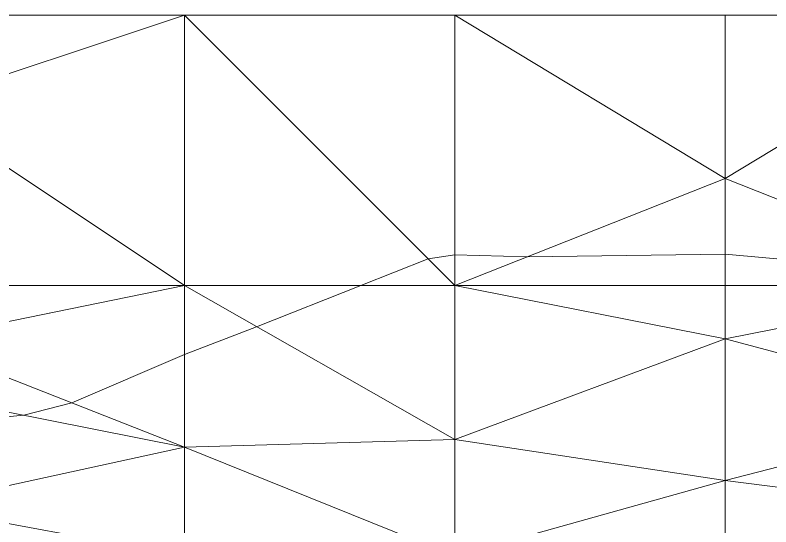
# Model space of a CAD drawing. Header units: millimetres. Extents: x -31422 to 28571, y -18299 to 14701.
# Drawn here: x -3307 to 5078, y 9026 to 14701 of the extents above; entities that cross this region are included whole.
import ezdxf

# ---------------------------------------------------------------- set-up
doc = ezdxf.new("R2010")
doc.units = ezdxf.units.MM
doc.layers.add('C-TOPO', color=7, linetype='Continuous', lineweight=9)
doc.layers.add('C-TOPO-MAJR', color=7, linetype='Continuous', lineweight=9)

msp = doc.modelspace()

# ---------------------------------------------------------------- linework, layer by layer
at = {"layer": 'C-TOPO-MAJR'}
msp.add_polyline3d([(-12876, 9453.7, 3000), (-10429.2, 9450.7, 3000), (-7487.2, 9696, 3000), (-7429.2, 9698.2, 3000), (-7332.4, 9700.8, 3000), (-4429.2, 10146.8, 3000), (-3211, 10263.7, 3000), (-2676.4, 10399.8, 3000), (-1429.2, 10936.2, 3000), (-628.5, 11245.1, 3000), (527.3, 11701, 3000), (1274.5, 11997.3, 3000), (1570.8, 12043.8, 3000), (2380.6, 12021.4, 3000), (4570.8, 12049.7, 3000), (7316.9, 11801.4, 3000), (7570.8, 11797.8, 3000), (10043.8, 11701, 3000), (10505.2, 11670.6, 3000), (10570.8, 11682.5, 3000), (12484.7, 11044.9, 3000), (13570.8, 10432.2, 3000), (15260.7, 10842.8, 3000)], dxfattribs=at)

# ---------------------------------------------------------------- meshes
at = {"layer": 'C-TOPO'}
mesh = msp.add_polyface(dxfattribs=at)
corners = [(-7429.2, 9715.6, 3011.4), (-7429.2, 8701, 2345), (-4429.2, 9254.1, 2657.3), (-10429.2, 8701, 2420), (-7429.2, 7225.4, 1267.8), (-7429.2, 10990.1, 3425.5), (-4429.2, 10505.1, 3137.5), (-10429.2, 9761, 3240), (-7429.2, 11701, 3305), (-4429.2, 11087.3, 3282.7), (-7429.2, 14701, 3685), (-10429.2, 11701, 3240), (-4429.2, 13701.6, 3650.1), (-4429.2, 7844.8, 1706.7), (-1429.2, 8701, 2310), (-4429.2, 8701, 2285), (-4429.2, 6591, 1040), (-1429.2, 7809.2, 1681.5), (-1429.2, 6511.2, 1157.1), (1570.8, 7148, 1248.5), (1570.8, 8701, 1940), (4570.8, 7460.9, 1265.4), (4570.8, 8213.1, 1682.4), (-1429.2, 9910.7, 2798.9), (-1429.2, 11701, 3150), (1570.8, 9993, 2588), (4570.8, 9538.2, 2542.9), (-1429.2, 14701, 3730), (-4429.2, 14701, 3685), (-4429.2, 11701, 3285), (1570.8, 11701, 2920), (1570.8, 14701, 3620), (4570.8, 12887.9, 3216.4), (4570.8, 11110.1, 2934.8)]
mesh.append_faces([[corners[k] for k in face] for face in [(0, 1, 2), (3, 4, 1), (5, 0, 6), (0, 5, 7), (8, 5, 9), (8, 10, 11), (8, 12, 10), (5, 8, 11), (3, 1, 0), (1, 4, 13), (13, 14, 15), (15, 1, 13), (13, 4, 16), (17, 13, 16), (17, 18, 19), (17, 14, 13), (17, 19, 20), (17, 16, 18), (21, 22, 19), (15, 2, 1), (22, 20, 19), (23, 9, 6), (9, 5, 6), (6, 0, 2), (23, 6, 2), (14, 20, 23), (20, 14, 17), (9, 23, 24), (25, 23, 20), (20, 26, 25), (14, 23, 2), (2, 15, 14), (24, 23, 25), (27, 28, 12), (28, 10, 12), (12, 8, 29), (24, 12, 29), (24, 30, 27), (30, 24, 25), (31, 27, 30), (30, 32, 31), (24, 27, 12), (29, 9, 24), (25, 33, 30), (29, 8, 9)]])
mesh = msp.add_polyface(dxfattribs=at)
corners = [(4570.8, 7460.9, 1265.4), (7570.8, 8029.9, 1505.4), (4570.8, 8213.1, 1682.4), (7570.8, 6793.5, 1174.1), (10570.8, 7473, 1487), (7570.8, 8701, 1800), (10570.8, 8701, 1964.3), (13570.8, 8701, 2355), (4570.8, 9538.2, 2542.9), (4570.8, 8701, 2060), (7570.8, 9160.4, 2296.9), (4570.8, 11110.1, 2934.8), (1570.8, 9993, 2588), (10570.8, 9888.7, 2585.9), (7570.8, 10311.4, 2809.4), (10570.8, 11701, 3004.3), (13570.8, 9735.7, 2871), (1570.8, 8701, 1940), (4570.8, 12887.9, 3216.4), (1570.8, 11701, 2920), (4570.8, 11701, 2910), (7570.8, 11701, 2980), (1570.8, 14701, 3620), (4570.8, 14701, 3375), (7570.8, 14701, 3600), (10570.8, 14701, 3844.3), (13570.8, 11701, 3235), (13570.8, 6890.6, 965.7), (16570.8, 8041, 2480), (16570.8, 8701, 2600), (16570.8, 6970.4, 1829.8), (13570.8, 14701, 3795), (16570.8, 11701, 3100), (16570.8, 14701, 3620)]
mesh.append_faces([[corners[k] for k in face] for face in [(0, 1, 2), (0, 3, 1), (1, 3, 4), (2, 1, 5), (6, 4, 7), (1, 4, 6), (8, 9, 10), (9, 2, 5), (10, 9, 5), (8, 11, 12), (10, 6, 13), (6, 10, 5), (14, 13, 15), (13, 14, 10), (13, 6, 16), (10, 14, 8), (17, 2, 9), (8, 14, 11), (18, 19, 20), (20, 11, 21), (22, 18, 23), (23, 18, 24), (20, 21, 18), (11, 20, 19), (21, 15, 24), (21, 11, 14), (25, 24, 15), (25, 15, 26), (21, 24, 18), (14, 15, 21), (15, 13, 26), (8, 17, 9), (6, 5, 1), (7, 27, 28), (27, 7, 4), (28, 29, 7), (30, 28, 27), (7, 29, 16), (26, 31, 25), (26, 16, 32), (31, 26, 32), (13, 16, 26), (32, 16, 29), (32, 33, 31), (16, 6, 7)]])

doc.saveas('drawing.dxf')
